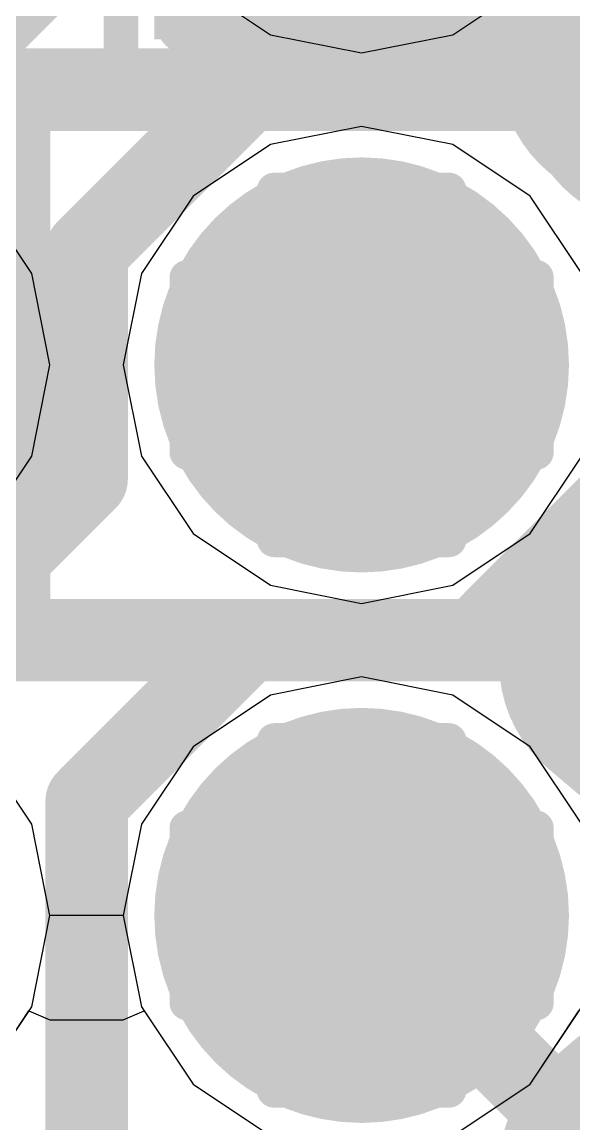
# Model space of a CAD drawing. Header units: millimetres. Extents: x 13 to 259, y -2 to 326.
# Drawn here: x 115.309 to 116.112, y 103.697 to 105.298 of the extents above; entities that cross this region are included whole.
import ezdxf

# ---------------------------------------------------------------- set-up
doc = ezdxf.new("R2010")
doc.units = ezdxf.units.MM
for name, color, linetype in [('BottomLayer', 5, 'Continuous'), ('BottomPaste', 16, 'Continuous'), ('BottomSolder', 6, 'Continuous'), ('ConnectLayer', 7, 'Continuous'), ('DrillDrawing', 1, 'Continuous'), ('Mechanical14', 56, 'Continuous'), ('Mechanical16', 56, 'Continuous'), ('MidLayer1', 16, 'Continuous'), ('MidLayer2', 76, 'Continuous'), ('MidLayer3', 90, 'Continuous'), ('MidLayer4', 156, 'Continuous'), ('MidLayer5', 130, 'Continuous'), ('MidLayer6', 216, 'Continuous'), ('MultiLayer', 9, 'Continuous'), ('TopLayer', 1, 'Continuous'), ('TopPaste', 8, 'Continuous'), ('TopSolder', 216, 'Continuous')]:
    doc.layers.add(name, color=color, linetype=linetype)

# ---------------------------------------------------------------- blocks, each defined once
blk = doc.blocks.new('CAPC0603X33N_B_5')
at = {"layer": 'BottomLayer'}
for points in [[(-0.57499758, -0.1999996), (-0.12500102, -0.1999996), (-0.57499758, 0.1999996), (-0.12500102, 0.1999996)], [(0.12500102, -0.1999996), (0.57499758, -0.1999996), (0.12500102, 0.1999996), (0.57499758, 0.1999996)]]:
    blk.add_solid(points, dxfattribs=at)
at = {"layer": 'BottomPaste'}
for points in [[(-0.57499758, -0.1999996), (-0.12500102, -0.1999996), (-0.57499758, 0.1999996), (-0.12500102, 0.1999996)], [(0.12500102, -0.1999996), (0.57499758, -0.1999996), (0.12500102, 0.1999996), (0.57499758, 0.1999996)]]:
    blk.add_solid(points, dxfattribs=at)
at = {"layer": 'BottomSolder'}
for points in [[(-0.6765975799999999, -0.3015996), (-0.02340102, -0.3015996), (-0.6765975799999999, 0.3015996), (-0.02340102, 0.3015996)], [(0.02340102, -0.3015996), (0.6765975799999999, -0.3015996), (0.02340102, 0.3015996), (0.6765975799999999, 0.3015996)]]:
    blk.add_solid(points, dxfattribs=at)
at = {"layer": 'Mechanical14', "const_width": 0.0999998}
for points in [[(-0.65000124, -0.2499995), (-0.65000124, 0.2499995)], [(-0.65000124, 0.2499995), (0.65000124, 0.2499995)], [(0.65000124, -0.2499995), (0.65000124, 0.2499995)], [(-0.65000124, -0.2499995), (0.65000124, -0.2499995)]]:
    blk.add_lwpolyline(points, dxfattribs=at)
at = {"layer": 'Mechanical14', "const_width": 0.0499999}
for points in [[(-0.67499992, 0.2499995, 1), (-0.62500256, 0.2499995, 1)], [(-0.67499992, 0.2499995, 1), (-0.62500256, 0.2499995, 1)], [(0.62500256, 0.2499995, 1), (0.67499992, 0.2499995, 1)], [(0.62500256, 0.2499995, 1), (0.67499992, 0.2499995, 1)], [(-0.67499992, -0.2499995, 1), (-0.62500256, -0.2499995, 1)], [(-0.67499992, -0.2499995, 1), (-0.62500256, -0.2499995, 1)], [(0.62500256, -0.2499995, 1), (0.67499992, -0.2499995, 1)], [(0.62500256, -0.2499995, 1), (0.67499992, -0.2499995, 1)]]:
    blk.add_lwpolyline(points, format="xyb", close=True, dxfattribs=at)
at = {"layer": 'Mechanical16', "const_width": 0.0499999}
for points in [[(-0.75000104, -0.3499993), (-0.75000104, 0.3499993)], [(-0.75000104, 0.3499993), (0.75000104, 0.3499993)], [(0.75000104, -0.3499993), (0.75000104, 0.3499993)], [(0, -0.2999994), (0, 0.2999994)], [(-0.2999994, 0), (0.2999994, 0)], [(-0.75000104, -0.3499993), (0.75000104, -0.3499993)]]:
    blk.add_lwpolyline(points, dxfattribs=at)
at = {"layer": 'Mechanical16', "const_width": 0.02499868}
for points in [[(-0.76250038, 0.3499993, 1), (-0.7375016999999999, 0.3499993, 1)], [(-0.76250038, 0.3499993, 1), (-0.7375016999999999, 0.3499993, 1)], [(0.7375016999999999, 0.3499993, 1), (0.76250038, 0.3499993, 1)], [(0.7375016999999999, 0.3499993, 1), (0.76250038, 0.3499993, 1)], [(-0.01249934, 0.2999994, 1), (0.01249934, 0.2999994, 1)], [(-0.31249874, 0, 1), (-0.28750006, 0, 1)], [(0.28750006, 0, 1), (0.31249874, 0, 1)], [(-0.01249934, -0.2999994, 1), (0.01249934, -0.2999994, 1)], [(-0.76250038, -0.3499993, 1), (-0.7375016999999999, -0.3499993, 1)], [(-0.76250038, -0.3499993, 1), (-0.7375016999999999, -0.3499993, 1)], [(0.7375016999999999, -0.3499993, 1), (0.76250038, -0.3499993, 1)], [(0.7375016999999999, -0.3499993, 1), (0.76250038, -0.3499993, 1)]]:
    blk.add_lwpolyline(points, format="xyb", close=True, dxfattribs=at)
blk = doc.blocks.new('CAPC0603X33N_B_6')
at = {"layer": 'BottomLayer'}
for points in [[(-0.57499758, -0.1999996), (-0.12500102, -0.1999996), (-0.57499758, 0.1999996), (-0.12500102, 0.1999996)], [(0.12500102, -0.1999996), (0.57499758, -0.1999996), (0.12500102, 0.1999996), (0.57499758, 0.1999996)]]:
    blk.add_solid(points, dxfattribs=at)
at = {"layer": 'BottomPaste'}
for points in [[(-0.57499758, -0.1999996), (-0.12500102, -0.1999996), (-0.57499758, 0.1999996), (-0.12500102, 0.1999996)], [(0.12500102, -0.1999996), (0.57499758, -0.1999996), (0.12500102, 0.1999996), (0.57499758, 0.1999996)]]:
    blk.add_solid(points, dxfattribs=at)
at = {"layer": 'BottomSolder'}
for points in [[(-0.6765975799999999, -0.3015996), (-0.02340102, -0.3015996), (-0.6765975799999999, 0.3015996), (-0.02340102, 0.3015996)], [(0.02340102, -0.3015996), (0.6765975799999999, -0.3015996), (0.02340102, 0.3015996), (0.6765975799999999, 0.3015996)]]:
    blk.add_solid(points, dxfattribs=at)
at = {"layer": 'Mechanical14', "const_width": 0.0999998}
for points in [[(-0.65000124, -0.2499995), (-0.65000124, 0.2499995)], [(0.65000124, 0.2499995), (-0.65000124, 0.2499995)], [(0.65000124, -0.2499995), (0.65000124, 0.2499995)], [(0.65000124, -0.2499995), (-0.65000124, -0.2499995)]]:
    blk.add_lwpolyline(points, dxfattribs=at)
at = {"layer": 'Mechanical14', "const_width": 0.0499999}
for points in [[(-0.67499992, 0.2499995, 1), (-0.62500256, 0.2499995, 1)], [(-0.67499992, 0.2499995, 1), (-0.62500256, 0.2499995, 1)], [(0.62500256, 0.2499995, 1), (0.67499992, 0.2499995, 1)], [(0.62500256, 0.2499995, 1), (0.67499992, 0.2499995, 1)], [(-0.67499992, -0.2499995, 1), (-0.62500256, -0.2499995, 1)], [(-0.67499992, -0.2499995, 1), (-0.62500256, -0.2499995, 1)], [(0.62500256, -0.2499995, 1), (0.67499992, -0.2499995, 1)], [(0.62500256, -0.2499995, 1), (0.67499992, -0.2499995, 1)]]:
    blk.add_lwpolyline(points, format="xyb", close=True, dxfattribs=at)
at = {"layer": 'Mechanical16', "const_width": 0.0499999}
for points in [[(-0.75000104, -0.3499993), (-0.75000104, 0.3499993)], [(0.75000104, 0.3499993), (-0.75000104, 0.3499993)], [(0.75000104, -0.3499993), (0.75000104, 0.3499993)], [(0, -0.2999994), (0, 0.2999994)], [(0.2999994, 0), (-0.2999994, 0)], [(0.75000104, -0.3499993), (-0.75000104, -0.3499993)]]:
    blk.add_lwpolyline(points, dxfattribs=at)
at = {"layer": 'Mechanical16', "const_width": 0.02499868}
for points in [[(-0.76250038, 0.3499993, 1), (-0.7375016999999999, 0.3499993, 1)], [(-0.76250038, 0.3499993, 1), (-0.7375016999999999, 0.3499993, 1)], [(0.7375016999999999, 0.3499993, 1), (0.76250038, 0.3499993, 1)], [(0.7375016999999999, 0.3499993, 1), (0.76250038, 0.3499993, 1)], [(-0.01249934, 0.2999994, 1), (0.01249934, 0.2999994, 1)], [(-0.31249874, 0, 1), (-0.28750006, 0, 1)], [(0.28750006, 0, 1), (0.31249874, 0, 1)], [(-0.01249934, -0.2999994, 1), (0.01249934, -0.2999994, 1)], [(-0.76250038, -0.3499993, 1), (-0.7375016999999999, -0.3499993, 1)], [(-0.76250038, -0.3499993, 1), (-0.7375016999999999, -0.3499993, 1)], [(0.7375016999999999, -0.3499993, 1), (0.76250038, -0.3499993, 1)], [(0.7375016999999999, -0.3499993, 1), (0.76250038, -0.3499993, 1)]]:
    blk.add_lwpolyline(points, format="xyb", close=True, dxfattribs=at)
blk = doc.blocks.new('BGA144C80P12X12_1000X1000X170_150')
at = {"layer": 'TopLayer', "const_width": 0.1999996}
for points in [[(-2.89999928, 2.00000108, 1), (-2.69999968, 2.00000108, 1)], [(-2.10000088, 2.00000108, 1), (-1.90000128, 2.00000108, 1)]]:
    blk.add_lwpolyline(points, format="xyb", close=True, dxfattribs=at)
at = {"layer": 'TopPaste', "const_width": 0.1999996}
for points in [[(-2.89999928, 2.00000108, 1), (-2.69999968, 2.00000108, 1)], [(-2.10000088, 2.00000108, 1), (-1.90000128, 2.00000108, 1)]]:
    blk.add_lwpolyline(points, format="xyb", close=True, dxfattribs=at)
at = {"layer": 'TopSolder', "const_width": 0.3015996}
for points in [[(-2.95079928, 2.00000108, 1), (-2.64919968, 2.00000108, 1)], [(-2.15080088, 2.00000108, 1), (-1.84920128, 2.00000108, 1)]]:
    blk.add_lwpolyline(points, format="xyb", close=True, dxfattribs=at)

msp = doc.modelspace()

# ---------------------------------------------------------------- linework, layer by layer
at = {"layer": 'BottomLayer', "const_width": 0.2499995}
for points in [[(115.67784586, 104.80001138, 1), (115.92784282, 104.80001138, 1)], [(115.67784586, 104.00001298, 1), (115.92784282, 104.00001298, 1)]]:
    msp.add_lwpolyline(points, format="xyb", close=True, dxfattribs=at)
at = {"layer": 'ConnectLayer'}
for p, q in [((115.5577191, 105.35488708), (115.67018268, 105.27974118)), ((115.935506, 105.27974118), (116.04796958, 105.35488708)), ((115.67018268, 105.27974118), (115.80284434, 105.25335312)), ((115.80284434, 105.25335312), (115.935506, 105.27974118)), ((115.80284434, 105.14667058), (115.67018268, 105.12028252)), ((115.935506, 105.12028252), (115.80284434, 105.14667058)), ((115.67018268, 105.12028252), (115.5577191, 105.04513662)), ((116.04796958, 105.04513662), (115.935506, 105.12028252)), ((115.32311454, 104.93267304), (115.24796864, 105.04513662)), ((115.5577191, 105.04513662), (115.4825732, 104.93267304)), ((116.12311548, 104.93267304), (116.04796958, 105.04513662)), ((115.3495026, 104.80001138), (115.32311454, 104.93267304)), ((115.4825732, 104.93267304), (115.45618514, 104.80001138)), ((115.32311454, 104.66734972), (115.3495026, 104.80001138)), ((115.45618514, 104.80001138), (115.4825732, 104.66734972)), ((115.24796864, 104.55488614), (115.32311454, 104.66734972)), ((115.4825732, 104.66734972), (115.5577191, 104.55488614)), ((116.04796958, 104.55488614), (116.12311548, 104.66734972)), ((115.5577191, 104.55488614), (115.67018268, 104.47974024)), ((115.935506, 104.47974024), (116.04796958, 104.55488614)), ((115.67018268, 104.47974024), (115.80284434, 104.45335218)), ((115.80284434, 104.45335218), (115.935506, 104.47974024)), ((115.80284434, 104.34667218), (115.67018268, 104.32028412)), ((115.80284434, 104.34667218), (115.67018268, 104.32028412)), ((115.935506, 104.32028412), (115.80284434, 104.34667218)), ((115.935506, 104.32028412), (115.80284434, 104.34667218)), ((115.67018268, 104.32028412), (115.5577191, 104.24513822)), ((115.67018268, 104.32028412), (115.5577191, 104.24513822)), ((116.04796958, 104.24513822), (115.935506, 104.32028412)), ((116.04796958, 104.24513822), (115.935506, 104.32028412)), ((115.32311454, 104.13267464), (115.24796864, 104.24513822)), ((115.32311454, 104.13267464), (115.24796864, 104.24513822)), ((115.5577191, 104.24513822), (115.4825732, 104.13267464)), ((115.5577191, 104.24513822), (115.4825732, 104.13267464)), ((116.12311548, 104.13267464), (116.04796958, 104.24513822)), ((116.12311548, 104.13267464), (116.04796958, 104.24513822)), ((115.3495026, 104.00001298), (115.32311454, 104.13267464)), ((115.3495026, 104.00001298), (115.32311454, 104.13267464)), ((115.4825732, 104.13267464), (115.45618514, 104.00001298)), ((115.4825732, 104.13267464), (115.45618514, 104.00001298)), ((115.32311454, 103.86735132), (115.3495026, 104.00001298)), ((115.45618514, 104.00001298), (115.3495026, 104.00001298)), ((115.45618514, 104.00001298), (115.4825732, 103.86735132)), ((115.24796864, 103.75488774), (115.32311454, 103.86735132)), ((115.4825732, 103.86735132), (115.5577191, 103.75488774)), ((116.04796958, 103.75488774), (116.12311548, 103.86735132)), ((115.24796864, 103.75488774), (115.3189591, 103.86113086)), ((115.3189591, 103.86113086), (115.3495026, 103.84847912)), ((115.45618514, 103.84847912), (115.48672864, 103.86113086)), ((115.48672864, 103.86113086), (115.5577191, 103.75488774)), ((116.04796958, 103.75488774), (116.11896004, 103.86113086)), ((115.3495026, 103.84847912), (115.45618514, 103.84847912)), ((115.5577191, 103.75488774), (115.67018268, 103.67974184)), ((115.5577191, 103.75488774), (115.67018268, 103.67974184)), ((115.935506, 103.67974184), (116.04796958, 103.75488774)), ((115.935506, 103.67974184), (116.04796958, 103.75488774))]:
    msp.add_line(p, q, dxfattribs=at)
at = {"layer": 'ConnectLayer', "const_width": 0.3999992}
for points in [[(116.2682587, 105.23739938), (116.37517238, 105.34431306)], [(116.2682587, 105.23739938), (116.37517238, 105.34431306)], [(116.22698878, 104.38989028), (116.30145904, 104.31542002)], [(116.22698878, 104.38989028), (116.30145904, 104.31542002)]]:
    msp.add_lwpolyline(points, dxfattribs=at)
for points in [[(116.20284354, 105.23371638, -0.06199961903092027), (116.32137518, 105.31854222)], [(116.20284354, 105.23371638, -0.06199961903092027), (116.32137518, 105.31854222)], [(116.32137518, 105.31854476, -0.06199955711041204), (116.2365468, 105.20001312)], [(116.32137518, 105.31854476, -0.06199955711041204), (116.2365468, 105.20001312)], [(116.23654934, 104.40001218, -0.06200112195106107), (116.32137772, 104.281478)], [(116.23654934, 104.40001218, -0.06200112195106107), (116.32137772, 104.281478)], [(116.32137772, 104.281478, -0.06200112195106108), (116.20284354, 104.36630638)], [(116.32137772, 104.281478, -0.06200112195106108), (116.20284354, 104.36630638)], [(116.20284354, 103.63371704, -0.06199961903092027), (116.32137518, 103.71854288)], [(116.20284354, 103.63371704, -0.06199961903092027), (116.32137518, 103.71854288)], [(116.32137518, 103.71854542, -0.06199955711041204), (116.2365468, 103.60001124)], [(116.32137518, 103.71854542, -0.06199955711041204), (116.2365468, 103.60001124)]]:
    msp.add_lwpolyline(points, format="xyb", dxfattribs=at)
at = {"layer": 'ConnectLayer', "const_width": 0.1999996}
for points in [[(116.1682589, 105.23739938, 1), (116.3682585, 105.23739938, 1)], [(116.1682589, 105.23739938, 1), (116.3682585, 105.23739938, 1)], [(116.10284374, 105.23371638, 1), (116.30284334, 105.23371638, 1)], [(116.10284374, 105.23371638, 1), (116.30284334, 105.23371638, 1)], [(116.136547, 105.20001312, 1), (116.3365466, 105.20001312, 1)], [(116.136547, 105.20001312, 1), (116.3365466, 105.20001312, 1)], [(116.12698898, 104.38989028, 1), (116.32698858, 104.38989028, 1)], [(116.12698898, 104.38989028, 1), (116.32698858, 104.38989028, 1)], [(116.13654954, 104.40001218, 1), (116.33654914, 104.40001218, 1)], [(116.13654954, 104.40001218, 1), (116.33654914, 104.40001218, 1)], [(116.10284374, 104.36630638, 1), (116.30284334, 104.36630638, 1)], [(116.10284374, 104.36630638, 1), (116.30284334, 104.36630638, 1)], [(116.20145924, 104.31542002, 1), (116.40145884, 104.31542002, 1)], [(116.20145924, 104.31542002, 1), (116.40145884, 104.31542002, 1)], [(116.10284374, 103.63371704, 1), (116.30284334, 103.63371704, 1)], [(116.10284374, 103.63371704, 1), (116.30284334, 103.63371704, 1)], [(116.136547, 103.60001124, 1), (116.3365466, 103.60001124, 1)], [(116.136547, 103.60001124, 1), (116.3365466, 103.60001124, 1)]]:
    msp.add_lwpolyline(points, format="xyb", close=True, dxfattribs=at)
at = {"layer": 'DrillDrawing', "const_width": 0.0508}
for points in [[(115.67584434, 104.92701138), (115.67584434, 105.05401138)], [(115.67584434, 105.05401138), (115.92984434, 105.05401138)], [(115.92984434, 104.92701138), (115.92984434, 105.05401138)], [(115.54884434, 104.67301138), (115.54884434, 104.92701138)], [(115.54884434, 104.92701138), (115.67584434, 104.92701138)], [(115.92984434, 104.92701138), (116.05684434, 104.92701138)], [(116.05684434, 104.67301138), (116.05684434, 104.92701138)], [(115.54884434, 104.67301138), (115.67584434, 104.67301138)], [(115.67584434, 104.54601138), (115.67584434, 104.67301138)], [(115.92984434, 104.67301138), (116.05684434, 104.67301138)], [(115.92984434, 104.54601138), (115.92984434, 104.67301138)], [(115.67584434, 104.54601138), (115.92984434, 104.54601138)], [(115.67584434, 104.12701298), (115.67584434, 104.25401298)], [(115.67584434, 104.25401298), (115.92984434, 104.25401298)], [(115.92984434, 104.12701298), (115.92984434, 104.25401298)], [(115.54884434, 103.87301298), (115.54884434, 104.12701298)], [(115.54884434, 104.12701298), (115.67584434, 104.12701298)], [(115.92984434, 104.12701298), (116.05684434, 104.12701298)], [(116.05684434, 103.87301298), (116.05684434, 104.12701298)], [(115.54884434, 103.87301298), (115.67584434, 103.87301298)], [(115.67584434, 103.74601298), (115.67584434, 103.87301298)], [(115.92984434, 103.87301298), (116.05684434, 103.87301298)], [(115.92984434, 103.74601298), (115.92984434, 103.87301298)], [(115.67584434, 103.74601298), (115.92984434, 103.74601298)]]:
    msp.add_lwpolyline(points, dxfattribs=at)
at = {"layer": 'DrillDrawing', "const_width": 0.0254}
for points in [[(115.66314434, 105.05401138, 1), (115.68854434, 105.05401138, 1)], [(115.66314434, 105.05401138, 1), (115.68854434, 105.05401138, 1)], [(115.91714434, 105.05401138, 1), (115.94254434, 105.05401138, 1)], [(115.91714434, 105.05401138, 1), (115.94254434, 105.05401138, 1)], [(115.53614434, 104.92701138, 1), (115.56154434, 104.92701138, 1)], [(115.53614434, 104.92701138, 1), (115.56154434, 104.92701138, 1)], [(115.66314434, 104.92701138, 1), (115.68854434, 104.92701138, 1)], [(115.66314434, 104.92701138, 1), (115.68854434, 104.92701138, 1)], [(115.91714434, 104.92701138, 1), (115.94254434, 104.92701138, 1)], [(115.91714434, 104.92701138, 1), (115.94254434, 104.92701138, 1)], [(116.04414434, 104.92701138, 1), (116.06954434, 104.92701138, 1)], [(116.04414434, 104.92701138, 1), (116.06954434, 104.92701138, 1)], [(115.53614434, 104.67301138, 1), (115.56154434, 104.67301138, 1)], [(115.53614434, 104.67301138, 1), (115.56154434, 104.67301138, 1)], [(115.66314434, 104.67301138, 1), (115.68854434, 104.67301138, 1)], [(115.66314434, 104.67301138, 1), (115.68854434, 104.67301138, 1)], [(115.91714434, 104.67301138, 1), (115.94254434, 104.67301138, 1)], [(115.91714434, 104.67301138, 1), (115.94254434, 104.67301138, 1)], [(116.04414434, 104.67301138, 1), (116.06954434, 104.67301138, 1)], [(116.04414434, 104.67301138, 1), (116.06954434, 104.67301138, 1)], [(115.66314434, 104.54601138, 1), (115.68854434, 104.54601138, 1)], [(115.66314434, 104.54601138, 1), (115.68854434, 104.54601138, 1)], [(115.91714434, 104.54601138, 1), (115.94254434, 104.54601138, 1)], [(115.91714434, 104.54601138, 1), (115.94254434, 104.54601138, 1)], [(115.66314434, 104.25401298, 1), (115.68854434, 104.25401298, 1)], [(115.66314434, 104.25401298, 1), (115.68854434, 104.25401298, 1)], [(115.91714434, 104.25401298, 1), (115.94254434, 104.25401298, 1)], [(115.91714434, 104.25401298, 1), (115.94254434, 104.25401298, 1)], [(115.53614434, 104.12701298, 1), (115.56154434, 104.12701298, 1)], [(115.53614434, 104.12701298, 1), (115.56154434, 104.12701298, 1)], [(115.66314434, 104.12701298, 1), (115.68854434, 104.12701298, 1)], [(115.66314434, 104.12701298, 1), (115.68854434, 104.12701298, 1)], [(115.91714434, 104.12701298, 1), (115.94254434, 104.12701298, 1)], [(115.91714434, 104.12701298, 1), (115.94254434, 104.12701298, 1)], [(116.04414434, 104.12701298, 1), (116.06954434, 104.12701298, 1)], [(116.04414434, 104.12701298, 1), (116.06954434, 104.12701298, 1)], [(115.53614434, 103.87301298, 1), (115.56154434, 103.87301298, 1)], [(115.53614434, 103.87301298, 1), (115.56154434, 103.87301298, 1)], [(115.66314434, 103.87301298, 1), (115.68854434, 103.87301298, 1)], [(115.66314434, 103.87301298, 1), (115.68854434, 103.87301298, 1)], [(115.91714434, 103.87301298, 1), (115.94254434, 103.87301298, 1)], [(115.91714434, 103.87301298, 1), (115.94254434, 103.87301298, 1)], [(116.04414434, 103.87301298, 1), (116.06954434, 103.87301298, 1)], [(116.04414434, 103.87301298, 1), (116.06954434, 103.87301298, 1)], [(115.66314434, 103.74601298, 1), (115.68854434, 103.74601298, 1)], [(115.66314434, 103.74601298, 1), (115.68854434, 103.74601298, 1)], [(115.91714434, 103.74601298, 1), (115.94254434, 103.74601298, 1)], [(115.91714434, 103.74601298, 1), (115.94254434, 103.74601298, 1)]]:
    msp.add_lwpolyline(points, format="xyb", close=True, dxfattribs=at)
at = {"layer": 'MidLayer1', "const_width": 0.1999996}
for points in [[(115.70284454, 104.80001138, 1), (115.90284414, 104.80001138, 1)], [(115.70284454, 104.00001298, 1), (115.90284414, 104.00001298, 1)]]:
    msp.add_lwpolyline(points, format="xyb", close=True, dxfattribs=at)
at = {"layer": 'MidLayer2', "const_width": 0.1199896}
for points in [[(115.9685133, 105.2000055), (116.20284862, 105.43434082)], [(114.83716174, 105.2000055), (115.9685133, 105.2000055)], [(115.96851584, 104.4000071), (116.20283846, 104.63432972)], [(114.83716174, 104.4000071), (115.96851584, 104.4000071)]]:
    msp.add_lwpolyline(points, dxfattribs=at)
at = {"layer": 'MidLayer2'}
for points, const_width in [([(115.9385159, 105.2000055, 1), (115.9985107, 105.2000055, 1)], 0.05999479999999999), ([(115.9385159, 105.2000055, 1), (115.9985107, 105.2000055, 1)], 0.05999479999999999), ([(115.70284454, 104.80001138, 1), (115.90284414, 104.80001138, 1)], 0.1999996), ([(115.93851844, 104.4000071, 1), (115.99851324, 104.4000071, 1)], 0.05999479999999999), ([(115.93851844, 104.4000071, 1), (115.99851324, 104.4000071, 1)], 0.05999479999999999), ([(115.70284454, 104.00001298, 1), (115.90284414, 104.00001298, 1)], 0.1999996)]:
    msp.add_lwpolyline(points, format="xyb", close=True, dxfattribs=dict(at, const_width=const_width))
at = {"layer": 'MidLayer3', "const_width": 0.11999976}
for points in [[(115.1685276, 105.20001312), (115.40284514, 105.43433066)], [(115.40284514, 104.96569558), (115.63716014, 105.20001058)], [(115.63716014, 105.20001058), (117.56852788, 105.20001058)], [(115.4028426, 104.96569558), (115.40284514, 104.96569558)], [(115.4028426, 104.63432718), (115.4028426, 104.96569558)], [(115.05641708, 104.28790166), (115.4028426, 104.63432718)], [(115.40284514, 104.16569718), (115.63716014, 104.40001218)], [(115.63716014, 104.40001218), (117.56852788, 104.40001218)], [(115.40284514, 103.60001124), (115.40284514, 104.16569718)], [(115.80284434, 104.00001298), (116.20284354, 103.60001378)]]:
    msp.add_lwpolyline(points, dxfattribs=at)
at = {"layer": 'MidLayer3'}
for points, const_width in [([(115.6071602, 105.20001058, 1), (115.66716008, 105.20001058, 1)], 0.05999988), ([(115.6071602, 105.20001058, 1), (115.66716008, 105.20001058, 1)], 0.05999988), ([(115.37284266, 104.96569558, 1), (115.43284254, 104.96569558, 1)], 0.05999988), ([(115.37284266, 104.96569558, 1), (115.43284254, 104.96569558, 1)], 0.05999988), ([(115.3728452, 104.96569558, 1), (115.43284508, 104.96569558, 1)], 0.05999988), ([(115.3728452, 104.96569558, 1), (115.43284508, 104.96569558, 1)], 0.05999988), ([(115.70284454, 104.80001138, 1), (115.90284414, 104.80001138, 1)], 0.1999996), ([(115.37284266, 104.63432718, 1), (115.43284254, 104.63432718, 1)], 0.05999988), ([(115.37284266, 104.63432718, 1), (115.43284254, 104.63432718, 1)], 0.05999988), ([(115.6071602, 104.40001218, 1), (115.66716008, 104.40001218, 1)], 0.05999988), ([(115.6071602, 104.40001218, 1), (115.66716008, 104.40001218, 1)], 0.05999988), ([(115.3728452, 104.16569718, 1), (115.43284508, 104.16569718, 1)], 0.05999988), ([(115.3728452, 104.16569718, 1), (115.43284508, 104.16569718, 1)], 0.05999988), ([(115.70284454, 104.00001298, 1), (115.90284414, 104.00001298, 1)], 0.1999996), ([(115.7728444, 104.00001298, 1), (115.83284428, 104.00001298, 1)], 0.05999988)]:
    msp.add_lwpolyline(points, format="xyb", close=True, dxfattribs=dict(at, const_width=const_width))
at = {"layer": 'MidLayer4', "const_width": 0.1199896}
for points in [[(113.2371624, 105.2000055), (117.77004386, 105.2000055)], [(113.23717256, 104.40001726), (117.7000567, 104.40001726)]]:
    msp.add_lwpolyline(points, dxfattribs=at)
at = {"layer": 'MidLayer4', "const_width": 0.1999996}
for points in [[(115.70284454, 104.80001138, 1), (115.90284414, 104.80001138, 1)], [(115.70284454, 104.00001298, 1), (115.90284414, 104.00001298, 1)]]:
    msp.add_lwpolyline(points, format="xyb", close=True, dxfattribs=at)
at = {"layer": 'MidLayer5', "const_width": 0.1999996}
for points in [[(115.70284454, 104.80001138, 1), (115.90284414, 104.80001138, 1)], [(115.70284454, 104.00001298, 1), (115.90284414, 104.00001298, 1)]]:
    msp.add_lwpolyline(points, format="xyb", close=True, dxfattribs=at)
at = {"layer": 'MidLayer6', "const_width": 0.1999996}
for points in [[(115.70284454, 104.80001138, 1), (115.90284414, 104.80001138, 1)], [(115.70284454, 104.00001298, 1), (115.90284414, 104.00001298, 1)]]:
    msp.add_lwpolyline(points, format="xyb", close=True, dxfattribs=at)
at = {"layer": 'MultiLayer', "const_width": 0.2499995}
for points in [[(115.67784586, 104.80001138, 1), (115.92784282, 104.80001138, 1)], [(115.67784586, 104.00001298, 1), (115.92784282, 104.00001298, 1)]]:
    msp.add_lwpolyline(points, format="xyb", close=True, dxfattribs=at)
at = {"layer": 'TopLayer', "const_width": 0.2499995}
for points in [[(115.67784586, 104.80001138, 1), (115.92784282, 104.80001138, 1)], [(115.67784586, 104.00001298, 1), (115.92784282, 104.00001298, 1)]]:
    msp.add_lwpolyline(points, format="xyb", close=True, dxfattribs=at)

# ---------------------------------------------------------------- block references
for name, p, rotation in [('BGA144C80P12X12_1000X1000X170_150', (113.80284326, 102.0000119), 270), ('CAPC0603X33N_B_6', (115.80284434, 105.95001162), 270), ('CAPC0603X33N_B_5', (114.5750439, 104.80001138), 360)]:
    msp.add_blockref(name, p, dxfattribs=dict(rotation=rotation))

doc.saveas('drawing.dxf')
